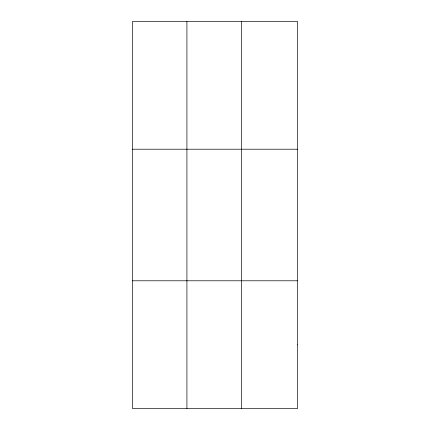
<?xml version="1.0" encoding="UTF-8"?>
<svg xmlns="http://www.w3.org/2000/svg" width="430" height="430" viewBox="0 0 430 430"><rect width="100%" height="100%" fill="white"/><g stroke="black" fill="none" stroke-linecap="round" stroke-linejoin="round"><path stroke-width="0.64" d="M186.921 408.5L186.921 21.5M241.429 408.5L241.429 21.5M132.413 149.21L297.587 149.21M132.413 280.79L297.587 280.79M297.587 344.645L297.587 408.5L132.413 408.5L132.413 21.5L297.587 21.5L297.587 344.645"/></g></svg>
